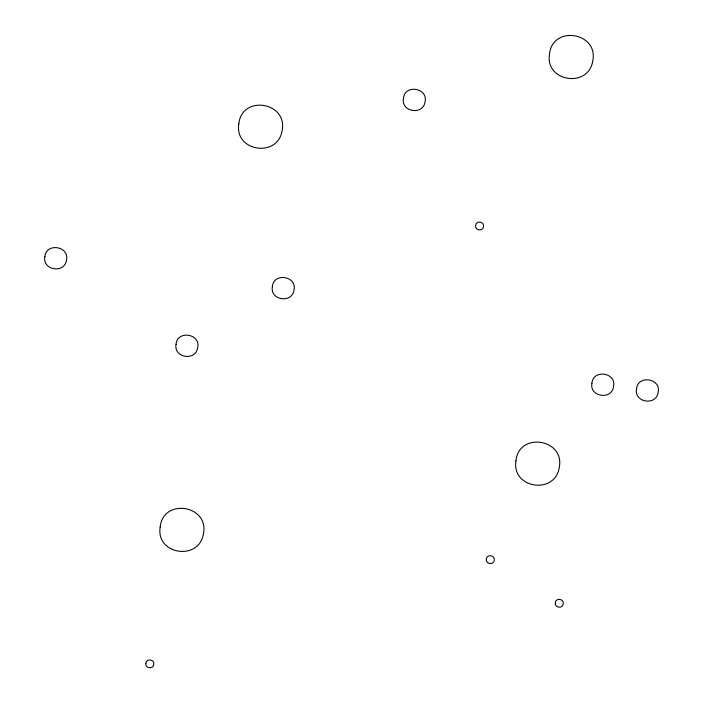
<?xml version="1.0" encoding="UTF-8"?>
<svg xmlns="http://www.w3.org/2000/svg" width="703" height="703" viewBox="0 0 703 703"><rect width="100%" height="100%" fill="white"/><g stroke="black" fill="none" stroke-linecap="round" stroke-linejoin="round"><path stroke-width="1.05" d="M44.878 256.788C42.233 270.383 64.553 273.845 66.451 260.312C69.887 246.085 45.932 242.28 44.878 256.788M176.066 344.329C173.421 357.924 195.742 361.386 197.631 347.844C201.076 333.626 177.121 329.821 176.066 344.329M160.179 526.986C155.548 554.676 198.94 561.275 203.422 534.034C209.556 505.114 163.087 497.654 160.179 526.986M145.873 663.307C144.906 668.272 153.061 669.537 153.755 664.59C155.012 659.388 146.259 657.999 145.873 663.307M238.827 123.833C234.187 151.523 277.58 158.122 282.061 130.881C288.204 101.953 241.727 94.501 238.827 123.833M272.386 286.683C269.741 300.278 292.061 303.74 293.959 290.198C297.395 275.98 273.441 272.166 272.386 286.683M403.443 98.464C400.798 112.067 423.118 115.52 425.016 101.988C428.452 87.761 404.497 83.956 403.443 98.464M475.606 225.478C474.639 230.452 482.794 231.718 483.488 226.761C484.745 221.568 475.993 220.18 475.606 225.478M486.344 559.078C485.378 564.052 493.541 565.317 494.235 560.37C495.492 555.168 486.731 553.779 486.344 559.078M549.5 54.122C544.86 81.812 588.253 88.411 592.734 61.17C598.877 32.241 552.4 24.781 549.5 54.122M515.967 460.746C511.336 488.436 554.729 495.035 559.21 467.794C565.344 438.874 518.876 431.414 515.967 460.746M555.335 602.761C554.368 607.726 562.523 608.991 563.217 604.044C564.474 598.851 555.721 597.453 555.335 602.761M591.926 383.276C589.281 396.87 611.601 400.332 613.499 386.791C616.935 372.564 592.981 368.759 591.926 383.276M636.531 389.005C633.886 402.599 656.207 406.062 658.105 392.52C661.541 378.302 637.586 374.488 636.531 389.005"/></g></svg>
